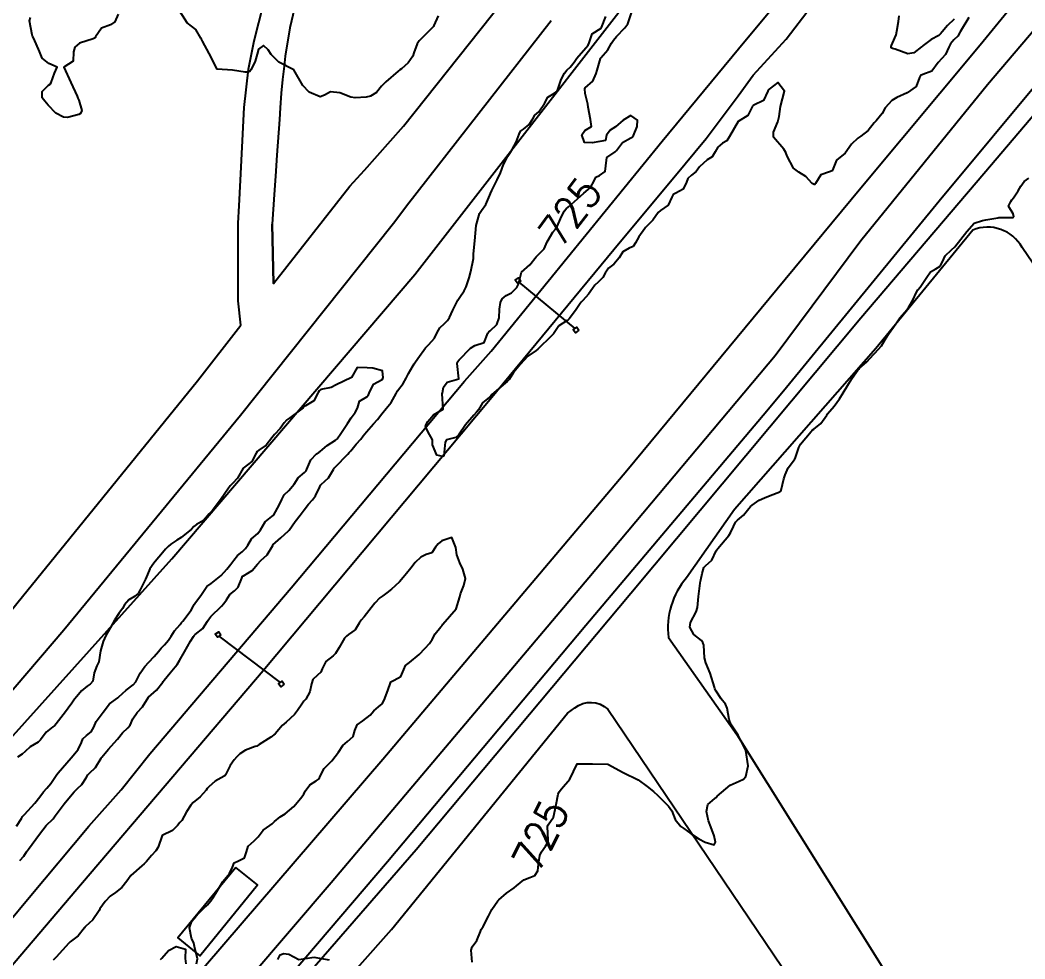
# Model space of a CAD drawing. Header units: metres. Extents: x 307586 to 320046, y 7427249 to 7434250.
# Drawn here: x 313435.3 to 313566.3, y 7432502.9 to 7432625.3 of the extents above; entities that cross this region are included whole.
import ezdxf
from ezdxf.enums import TextEntityAlignment as Align

# ---------------------------------------------------------------- set-up
doc = ezdxf.new("R2010")
doc.units = ezdxf.units.M
doc.header["$MEASUREMENT"] = 0
for name, color, linetype in [('Cotas', 45, 'Continuous'), ('Curvas de Nivel 1m', 11, 'Continuous'), ('Curvas de Nivel 5m', 15, 'Continuous'), ('Divisa', 42, 'FENCELINE2'), ('Edificações', 30, 'Continuous'), ('Linha Férrea', 20, 'Continuous'), ('Linha Férrea em construção', 201, 'Continuous'), ('Portico', 45, 'Continuous'), ('Vias Primárias', 230, 'Continuous'), ('Vias Secundárias', 230, 'Continuous')]:
    doc.layers.add(name, color=color, linetype=linetype)
doc.styles.add('Style-STANDARD', font='STANDARD.shx')
doc.linetypes.add('FENCELINE2', pattern='A,0.25,-0.1,[132,ltypeshp.shx,S=0.1,R=0,X=-0.1,Y=0],-0.1,1', length=1.45)

msp = doc.modelspace()

# ---------------------------------------------------------------- linework, layer by layer
at = {"layer": 'Curvas de Nivel 1m', "flags": 128}
for points, elevation in [([(313489.8, 7432625.8), (313489.24, 7432624.54), (313489.16, 7432624.43), (313489.05, 7432624.32), (313487.29, 7432622.57), (313487.03, 7432622.17), (313486.6, 7432620.99), (313486.46, 7432620.58), (313485.88, 7432619.7), (313484.99, 7432618.92), (313484.8, 7432618.78), (313484.58, 7432618.6), (313482.97, 7432617.21), (313482.66, 7432616.93), (313482.41, 7432616.63), (313481.74, 7432615.84), (313480.94, 7432615.36), (313480.38, 7432615.2), (313478.94, 7432615.11), (313478.38, 7432615.23), (313476.95, 7432615.77), (313475.73, 7432615.93), (313474.94, 7432615.47), (313474.4, 7432615.26), (313472.95, 7432615.89), (313472.15, 7432616.75), (313470.98, 7432618.76), (313469, 7432619.78), (313468.01, 7432620.8), (313467.61, 7432621.4), (313467.02, 7432621.94), (313466.37, 7432621.47), (313466.19, 7432620.82), (313465.91, 7432619.91), (313465.41, 7432618.83), (313465.23, 7432618.58), (313464.98, 7432618.47), (313464.6, 7432618.46), (313462.98, 7432618.73), (313460.98, 7432618.88), (313459.92, 7432620.89), (313459.03, 7432622.52), (313458.9, 7432622.77), (313458.84, 7432622.9), (313458.17, 7432624.04), (313457.05, 7432624.93), (313455.75, 7432626.94)], 724), ([(313435.22, 7432515.7), (313435.75, 7432516.28), (313436.11, 7432516.81), (313436.36, 7432517.16), (313437.78, 7432519.14), (313438.65, 7432520.28), (313439.56, 7432521.12), (313439.67, 7432521.26), (313439.82, 7432521.51), (313441, 7432523.1), (313441.84, 7432524.08), (313442.29, 7432524.64), (313442.76, 7432525.08), (313443.32, 7432525.62), (313443.87, 7432526.48), (313444.09, 7432526.85), (313444.32, 7432527.07), (313445.11, 7432527.84), (313445.83, 7432529.05), (313445.85, 7432529.1), (313445.9, 7432529.17), (313446.77, 7432530.19), (313447.54, 7432531.03), (313447.94, 7432531.5), (313448.62, 7432532.34), (313449.32, 7432533.01), (313449.6, 7432533.36), (313449.96, 7432534.18), (313450.52, 7432534.99), (313451.24, 7432535.73), (313452, 7432536.97), (313453.06, 7432537.91), (313453.86, 7432538.95), (313453.93, 7432539.05), (313454.03, 7432539.2), (313454.81, 7432540.18), (313455.48, 7432540.94), (313455.73, 7432541.26), (313456.06, 7432541.79), (313456.7, 7432542.92), (313457.49, 7432544.31), (313457.89, 7432544.9), (313457.98, 7432545.02), (313458.1, 7432545.14), (313459.07, 7432545.93), (313459.71, 7432546.88), (313459.86, 7432547.15), (313460.13, 7432547.52), (313461.51, 7432548.86), (313461.82, 7432549.19), (313462.16, 7432549.7), (313462.62, 7432550.39), (313463.22, 7432550.84), (313463.69, 7432551.32), (313464.19, 7432552.52), (313464.27, 7432552.75), (313464.39, 7432552.83), (313465.52, 7432553.5), (313466.21, 7432554.31), (313466.66, 7432554.8), (313467.46, 7432555.55), (313468.2, 7432556.78), (313468.24, 7432556.85), (313469.28, 7432557.75), (313470.26, 7432558.67), (313470.33, 7432558.76), (313471.15, 7432559.88), (313471.79, 7432560.74), (313472.3, 7432561.4), (313472.89, 7432562.14), (313473.38, 7432562.72), (313473.77, 7432563.26), (313474.33, 7432564.43), (313474.43, 7432564.61), (313474.54, 7432564.71), (313475.47, 7432565.58), (313476.13, 7432566.69), (313476.23, 7432566.83), (313476.37, 7432566.98), (313477.99, 7432568.67), (313478.18, 7432568.87), (313478.39, 7432569.11), (313479.1, 7432569.96), (313479.69, 7432570.65), (313480.01, 7432571.05), (313480.42, 7432571.59), (313481.37, 7432572.63), (313481.88, 7432573.19), (313482.45, 7432573.94), (313483, 7432574.61), (313483.66, 7432575.41), (313484.29, 7432576.59), (313484.49, 7432576.92), (313485.21, 7432577.87), (313485.59, 7432578.58), (313485.91, 7432579.18), (313486.53, 7432580.23), (313486.66, 7432580.44), (313486.75, 7432580.57), (313487.11, 7432581.14), (313488.15, 7432582.55), (313488.56, 7432582.98), (313489.31, 7432583.78), (313489.67, 7432584.53), (313489.98, 7432585.13), (313490.59, 7432585.73), (313491.01, 7432586.1), (313491.25, 7432586.51), (313491.7, 7432587.43), (313492.23, 7432588.5), (313492.36, 7432588.77), (313492.63, 7432589.13), (313493.19, 7432589.95), (313493.43, 7432590.49), (313493.83, 7432591.65), (313494.05, 7432592.48), (313494.38, 7432594.17), (313494.4, 7432594.47), (313494.4, 7432594.77), (313494.58, 7432596.47), (313494.74, 7432598.47), (313495.18, 7432600.05), (313495.44, 7432600.46), (313496.01, 7432601.23), (313496.52, 7432602.45), (313496.6, 7432602.64), (313496.8, 7432603.05), (313497.47, 7432604.44), (313497.92, 7432605.34), (313498.32, 7432606.43), (313498.85, 7432607.52), (313499.22, 7432608.06), (313499.43, 7432608.41), (313499.94, 7432609.35), (313500.35, 7432610.41), (313500.51, 7432610.79), (313500.9, 7432611.06), (313501.64, 7432611.66), (313502.13, 7432612.39), (313502.41, 7432612.89), (313502.92, 7432613.31), (313503.66, 7432614.37), (313504.09, 7432615.22), (313504.95, 7432615.74), (313505.3, 7432616), (313505.43, 7432616.35), (313505.81, 7432617.51), (313506.28, 7432618.34), (313506.57, 7432618.75), (313506.99, 7432619.13), (313507.53, 7432619.8), (313507.89, 7432620.32), (313509.03, 7432621.63), (313509.34, 7432621.99), (313509.46, 7432622.3), (313509.85, 7432623.49), (313511.05, 7432624.23), (313511.08, 7432624.25), (313511.1, 7432624.28), (313511.63, 7432625.72)], 724), ([(313448.06, 7432626.05), (313447.6, 7432625.04), (313447.05, 7432624.65), (313445.88, 7432624.22), (313445.11, 7432623.07), (313445.09, 7432623.01), (313445.03, 7432622.95), (313444.79, 7432622.83), (313443.02, 7432622.26), (313442.38, 7432621.75), (313442.22, 7432621.11), (313442.19, 7432619.92), (313440.98, 7432619.12), (313441.89, 7432617.11), (313442.71, 7432615.33), (313442.81, 7432615.1), (313442.93, 7432614.83), (313443.3, 7432613.48), (313443.13, 7432613.1), (313442.91, 7432612.94), (313441.44, 7432612.58), (313440.91, 7432612.62), (313439.91, 7432613.13), (313438.92, 7432614.19), (313438.48, 7432614.7), (313438.14, 7432615.15), (313438.14, 7432615.96), (313438.96, 7432616.77), (313439.17, 7432616.93), (313439.3, 7432617.14), (313439.76, 7432618.35), (313440.08, 7432619.13), (313438.99, 7432619.62), (313438.15, 7432620.3), (313437.78, 7432621.16), (313437.03, 7432622.86), (313436.88, 7432623.17), (313436.84, 7432623.36), (313436.5, 7432625.18), (313436.61, 7432625.62)], 724), ([(313557.08, 7432625.4), (313556.23, 7432624.58), (313555.52, 7432623.75), (313555.32, 7432623.49), (313555.06, 7432623.27), (313554.07, 7432622.74), (313553.04, 7432621.94), (313552.95, 7432621.87), (313552.84, 7432621.78), (313551.82, 7432621), (313551.02, 7432620.88), (313549.39, 7432621.46), (313549.03, 7432621.58), (313548.88, 7432621.67), (313548.87, 7432621.82), (313548.91, 7432621.95), (313549.04, 7432622.26), (313549.51, 7432623.36), (313549.62, 7432623.81), (313549.82, 7432625.07), (313549.89, 7432625.81)], 726), ([(313434.81, 7432520.17), (313435.43, 7432521.17), (313435.56, 7432521.42), (313435.82, 7432521.7), (313437.17, 7432523.15), (313437.84, 7432524.01), (313438.33, 7432524.65), (313438.74, 7432525.13), (313439.25, 7432525.74), (313439.88, 7432526.66), (313440.07, 7432526.93), (313440.23, 7432527.11), (313441.9, 7432529.09), (313442.83, 7432530.17), (313443.25, 7432531.08), (313443.45, 7432531.57), (313443.94, 7432531.99), (313444.53, 7432532.48), (313444.87, 7432533.06), (313445.18, 7432533.84), (313445.97, 7432534.87), (313446.11, 7432535.05), (313446.9, 7432536.13), (313448, 7432536.89), (313448.07, 7432536.95), (313448.13, 7432537.02), (313449.1, 7432537.92), (313450.02, 7432538.61), (313450.34, 7432539), (313450.93, 7432540.1), (313451.53, 7432540.98), (313452.06, 7432541.57), (313452.75, 7432542.28), (313453.33, 7432542.96), (313453.65, 7432543.38), (313454.08, 7432543.81), (313454.6, 7432544.43), (313454.94, 7432544.94), (313455.41, 7432545.63), (313456.12, 7432546.45), (313456.33, 7432546.71), (313456.5, 7432546.92), (313457.56, 7432548.33), (313457.89, 7432548.9), (313457.97, 7432549.07), (313458.15, 7432549.33), (313458.83, 7432550.23), (313459.27, 7432550.89), (313459.63, 7432551.43), (313460.18, 7432551.82), (313461.48, 7432552.86), (313462.2, 7432553.7), (313462.73, 7432554.32), (313463.15, 7432554.84), (313463.6, 7432555.45), (313464.23, 7432555.95), (313464.67, 7432556.39), (313464.94, 7432556.82), (313465.44, 7432557.63), (313466.26, 7432558.33), (313466.62, 7432558.8), (313467.24, 7432559.84), (313468.29, 7432560.71), (313468.33, 7432560.74), (313468.35, 7432560.78), (313469.04, 7432562.03), (313469.41, 7432562.77), (313469.71, 7432563.38), (313470.32, 7432563.93), (313470.99, 7432564.75), (313471.51, 7432565.58), (313472.36, 7432566.28), (313472.58, 7432566.51), (313472.67, 7432566.73), (313473.17, 7432567.92), (313473.93, 7432568.71), (313474.2, 7432568.9), (313474.39, 7432569.04), (313475.31, 7432569.79), (313476.41, 7432570.49), (313476.52, 7432570.58), (313476.61, 7432570.69), (313477.1, 7432571.36), (313477.94, 7432572.67), (313478.44, 7432573.4), (313478.98, 7432574.12), (313479.27, 7432574.65), (313479.52, 7432575.6), (313480.48, 7432576.16), (313480.7, 7432576.42), (313480.78, 7432576.64), (313481.33, 7432577.8), (313482.5, 7432578.4), (313482.62, 7432578.62), (313482.52, 7432579.54), (313481.27, 7432579.88), (313480.52, 7432579.95), (313479.21, 7432579.96), (313478.5, 7432578.66), (313476.49, 7432577.71), (313475.81, 7432577.37), (313474.49, 7432577.12), (313474.26, 7432576.94), (313474.15, 7432576.71), (313473.56, 7432575.62), (313472.46, 7432574.97), (313472.32, 7432574.87), (313472.16, 7432574.73), (313470.44, 7432573.41), (313470.06, 7432573.14), (313469.69, 7432572.77), (313469.18, 7432572.01), (313468.42, 7432571.25), (313468.07, 7432570.79), (313467.36, 7432569.83), (313466.39, 7432569.21), (313466.16, 7432569.04), (313466.05, 7432568.81), (313465.46, 7432567.73), (313464.36, 7432566.83), (313463.62, 7432565.56), (313462.97, 7432564.84), (313462.64, 7432564.54), (313462.33, 7432564.13), (313461.5, 7432562.86), (313460.3, 7432561.27), (313460.11, 7432561.07), (313459.93, 7432560.88), (313459.16, 7432560.01), (313458.27, 7432559.5), (313457.92, 7432559.26), (313457.6, 7432558.91), (313456.25, 7432557.8), (313455.71, 7432557.48), (313454.92, 7432556.94), (313454.57, 7432556.62), (313454.23, 7432556.28), (313453.61, 7432555.56), (313453.09, 7432554.96), (313452.69, 7432554.48), (313452.2, 7432553.71), (313451.87, 7432552.97), (313451.6, 7432552.39), (313450.91, 7432550.99), (313450.64, 7432550.52), (313450.16, 7432550.12), (313449.46, 7432549.7), (313448.88, 7432549.01), (313448.61, 7432548.55), (313448.13, 7432547.89), (313447.58, 7432547.03), (313447.07, 7432546.07), (313446.45, 7432545.04), (313446.08, 7432544.23), (313445.81, 7432543.32), (313445.76, 7432543.05), (313445.51, 7432541.61), (313445.26, 7432541.06), (313444.92, 7432540.18), (313444.73, 7432539.06), (313444.4, 7432538.68), (313444.02, 7432538.44), (313443.25, 7432537.83), (313442.65, 7432537.08), (313442.36, 7432536.72), (313441.99, 7432536.22), (313441.53, 7432535.55), (313441.2, 7432535.1), (313439.96, 7432533.53), (313439.77, 7432533.3), (313439.54, 7432533.12), (313438.65, 7432532.43), (313437.94, 7432531.44), (313437.63, 7432531.14), (313436.58, 7432530.5), (313435.91, 7432529.9), (313435.52, 7432529.56), (313434.92, 7432529.18)], 723), ([(313458.26, 7432502.22), (313458.4, 7432502.89), (313458.02, 7432504.48), (313457.9, 7432504.9), (313457.62, 7432505.57), (313457.36, 7432506.9), (313457.65, 7432507.79), (313458.16, 7432508.39), (313458.63, 7432508.89), (313459.15, 7432509.41), (313459.68, 7432509.91), (313460.13, 7432510.43), (313460.42, 7432510.87), (313461.51, 7432512.65), (313461.64, 7432512.85), (313461.71, 7432512.94), (313462.56, 7432514.01), (313462.94, 7432514.84), (313463.18, 7432515.4), (313463.75, 7432515.66), (313464.52, 7432516.06), (313464.78, 7432516.82), (313465, 7432517.58), (313465.78, 7432518.27), (313466.32, 7432518.8), (313466.94, 7432519.65), (313467.81, 7432520.28), (313468.12, 7432520.47), (313468.44, 7432520.77), (313469.18, 7432521.4), (313469.82, 7432521.8), (313470.94, 7432522.74), (313471.84, 7432523.78), (313472.25, 7432524.33), (313472.45, 7432524.72), (313473.03, 7432525.55), (313473.87, 7432526.09), (313474.25, 7432526.34), (313474.41, 7432526.7), (313474.91, 7432527.68), (313475.9, 7432528.69), (313476.77, 7432529.83), (313477.35, 7432530.67), (313477.94, 7432531.21), (313478.71, 7432531.88), (313478.92, 7432532.65), (313479.21, 7432533.39), (313479.97, 7432533.9), (313480.92, 7432534.63), (313481.4, 7432535.2), (313481.99, 7432535.72), (313482.46, 7432536.14), (313482.73, 7432536.6), (313483.11, 7432537.5), (313483.46, 7432538.6), (313483.63, 7432538.99), (313484.03, 7432539.19), (313484.93, 7432539.69), (313485.32, 7432540.58), (313485.53, 7432541.11), (313486.06, 7432541.53), (313487.32, 7432542.55), (313488.08, 7432543.36), (313488.64, 7432543.98), (313488.99, 7432544.53), (313489.4, 7432545.23), (313490.12, 7432546.15), (313490.29, 7432546.35), (313490.41, 7432546.52), (313492.14, 7432548.49), (313492.59, 7432550.06), (313492.71, 7432550.48), (313493.12, 7432551.55), (313493.35, 7432552.48), (313493.01, 7432553.67), (313492.62, 7432554.49), (313492.23, 7432555.54), (313492.08, 7432556.49), (313491.55, 7432557.8), (313490.25, 7432557.36), (313489.77, 7432557), (313489.42, 7432556.53), (313488.95, 7432555.82), (313488.23, 7432555.59), (313487.51, 7432555.26), (313486.79, 7432554.56), (313486.21, 7432553.82), (313485.66, 7432553.12), (313485.22, 7432552.58), (313484.73, 7432552.04), (313484.18, 7432551.52), (313483.68, 7432551.09), (313483.08, 7432550.6), (313482.57, 7432550.21), (313482.16, 7432549.94), (313481.51, 7432549.26), (313481.05, 7432548.63), (313480.13, 7432547.47), (313479.73, 7432547.04), (313479.48, 7432546.65), (313478.97, 7432545.79), (313478.1, 7432545.16), (313477.81, 7432544.95), (313477.55, 7432544.67), (313476.87, 7432543.47), (313476.39, 7432542.69), (313476.07, 7432542.38), (313475.14, 7432541.62), (313474.66, 7432540.7), (313474.48, 7432540.27), (313474.04, 7432539.87), (313473.45, 7432539.3), (313473.27, 7432538.72), (313473.06, 7432537.67), (313472.51, 7432536.72), (313472.28, 7432536.45), (313471.99, 7432536.07), (313471.45, 7432535.27), (313471.03, 7432534.74), (313469.96, 7432533.75), (313469.44, 7432533.29), (313469, 7432532.77), (313468.51, 7432532.21), (313467.94, 7432531.78), (313466.43, 7432530.8), (313466.12, 7432530.61), (313465.93, 7432530.54), (313464.64, 7432530.1), (313463.91, 7432529.61), (313463.52, 7432529.22), (313463.17, 7432528.84), (313462.67, 7432528.07), (313462.06, 7432526.85), (313461.98, 7432526.75), (313461.88, 7432526.68), (313460.72, 7432526.02), (313459.86, 7432525.32), (313459.66, 7432525.08), (313459.51, 7432524.88), (313458.73, 7432524.01), (313457.84, 7432523.26), (313457.51, 7432522.9), (313456.97, 7432522.06), (313456.34, 7432520.92), (313456.1, 7432520.63), (313455.8, 7432520.27), (313455.13, 7432519.6), (313453.78, 7432518.95), (313453.28, 7432517.44), (313452.96, 7432516.96), (313452.38, 7432516.34), (313451.74, 7432515.58), (313451.45, 7432515.26), (313451.14, 7432514.98), (313449.72, 7432513.73), (313449.4, 7432513.32), (313449.2, 7432513.01), (313448.53, 7432512.18), (313447.7, 7432511.52), (313447.02, 7432511.03), (313446.37, 7432510.35), (313445.67, 7432509.38), (313445.55, 7432509.16), (313445.5, 7432509.05), (313444.76, 7432507.95), (313443.78, 7432507.07), (313443.71, 7432507), (313443.64, 7432506.9), (313442.83, 7432505.87), (313441.79, 7432505.09), (313441.69, 7432505.01), (313441.61, 7432504.91), (313439.95, 7432503.11), (313439.59, 7432502.72)], 724), ([(313453.59, 7432502.81), (313453.67, 7432502.87), (313453.74, 7432502.95), (313454.6, 7432503.95), (313455.61, 7432504.5), (313456.81, 7432504.12), (313456.8, 7432502.91), (313456.89, 7432502.22)], 724), ([(313475.59, 7432502.69), (313473.6, 7432503.04), (313473.29, 7432503.02), (313471.59, 7432502.73), (313470.29, 7432503.44), (313469.6, 7432503.51), (313469.07, 7432503.29), (313468.81, 7432502.77)], 724)]:
    msp.add_lwpolyline(points, dxfattribs=dict(at, elevation=elevation))
at = {"layer": 'Curvas de Nivel 5m', "elevation": 725, "flags": 128}
for points in [[(313558.99, 7432625.61), (313557.88, 7432623.72), (313557.58, 7432623.19), (313557.05, 7432622.71), (313556.61, 7432622.17), (313556.37, 7432621.74), (313555.96, 7432620.8), (313555.01, 7432619.75), (313554.15, 7432618.61), (313552.99, 7432618.18), (313552.71, 7432618.06), (313552.57, 7432617.78), (313552.14, 7432616.62), (313550.96, 7432615.8), (313549.61, 7432615.16), (313548.95, 7432614.78), (313548.07, 7432613.83), (313547.68, 7432613.09), (313546.92, 7432612.14), (313546.76, 7432612.01), (313546.64, 7432611.85), (313545.88, 7432610.88), (313544.9, 7432610.13), (313544.51, 7432609.88), (313543.67, 7432609.1), (313542.86, 7432607.9), (313541.75, 7432607.01), (313541.3, 7432605.92), (313541.15, 7432605.61), (313540.84, 7432605.49), (313539.69, 7432605.08), (313538.98, 7432603.94), (313538.92, 7432603.84), (313538.82, 7432603.82), (313538.58, 7432603.94), (313537.74, 7432604.86), (313536.84, 7432605.43), (313536.12, 7432605.98), (313535.31, 7432607.54), (313535.14, 7432607.99), (313534.87, 7432608.42), (313533.51, 7432610.01), (313533.53, 7432610.64), (313534.08, 7432612), (313534.24, 7432612.69), (313534.42, 7432614), (313534.96, 7432615.99), (313534.09, 7432617.12), (313532.97, 7432616.28), (313532.84, 7432616.14), (313532.79, 7432616.02), (313532.21, 7432614.77), (313530.94, 7432614.18), (313530.85, 7432614.14), (313530.78, 7432614.04), (313530.16, 7432612.81), (313528.91, 7432612.06), (313527.76, 7432610.08), (313527.44, 7432609.52), (313526.88, 7432609.2), (313526.26, 7432608.71), (313525.9, 7432608.1), (313525.54, 7432607.42), (313524.85, 7432607.05), (313523.87, 7432606.12), (313523.44, 7432605.52), (313522.83, 7432605.06), (313522.35, 7432604.62), (313522.16, 7432604.15), (313521.74, 7432603.22), (313520.8, 7432602.71), (313520.44, 7432602.52), (313520.27, 7432602.17), (313519.8, 7432601.15), (313518.78, 7432600.45), (313518.48, 7432600.18), (313517.78, 7432599.17), (313516.84, 7432598.21), (313516.74, 7432598.11), (313515.94, 7432597.01), (313515.52, 7432596.22), (313515.2, 7432595.74), (313514.71, 7432595.51), (313513.88, 7432595.07), (313513.37, 7432594.25), (313512.68, 7432593.45), (313512, 7432592.94), (313511.56, 7432592.27), (313511.25, 7432591.7), (313510.66, 7432591.08), (313510.22, 7432590.72), (313509.9, 7432590.29), (313509.38, 7432589.55), (313508.63, 7432588.69), (313508.43, 7432588.5), (313508.31, 7432588.3), (313507.71, 7432587.41), (313506.88, 7432586.33), (313506.75, 7432586.18), (313506.6, 7432586.09), (313505.54, 7432585.39), (313504.81, 7432584.35), (313504.71, 7432584.21), (313504.57, 7432584.08), (313502.79, 7432582.38), (313502.55, 7432582.2), (313501.48, 7432581.45), (313500.53, 7432580.4), (313499.6, 7432579.33), (313499.03, 7432578.41), (313498.77, 7432578.14), (313498.5, 7432577.91), (313496.79, 7432576.45), (313496.64, 7432576.29), (313496.48, 7432576.12), (313495.57, 7432575.35), (313495.04, 7432574.46), (313494.78, 7432574.13), (313494.45, 7432573.77), (313493.37, 7432572.49), (313492.42, 7432571.17), (313492.07, 7432570.85), (313490.88, 7432570.52), (313490.71, 7432570.22), (313490.53, 7432568.52), (313490.49, 7432568.41), (313490.38, 7432568.36), (313489.62, 7432568.53), (313489.03, 7432569.9), (313489.05, 7432570.53), (313488.42, 7432571.62), (313488.15, 7432572.26), (313488.23, 7432572.54), (313488.44, 7432572.92), (313489.18, 7432573.8), (313490.45, 7432574.52), (313490.32, 7432576.52), (313490.33, 7432576.67), (313490.49, 7432577.39), (313490.95, 7432578.06), (313492.5, 7432578.5), (313492.26, 7432580.5), (313492.32, 7432580.72), (313492.54, 7432580.99), (313494.02, 7432582.48), (313494.56, 7432582.86), (313495.79, 7432583.23), (313496.28, 7432584.45), (313496.41, 7432584.62), (313496.58, 7432584.75), (313497.45, 7432585.58), (313497.75, 7432586.43), (313497.77, 7432587.58), (313497.92, 7432588.43), (313498.14, 7432588.92), (313498.64, 7432589.37), (313499.34, 7432589.72), (313500.03, 7432590.41), (313500.24, 7432590.83), (313500.67, 7432592.4), (313501.72, 7432593.35), (313502.56, 7432594.38), (313502.62, 7432594.46), (313502.69, 7432594.52), (313503.62, 7432595.46), (313503.99, 7432596.36), (313504.74, 7432597.62), (313505.1, 7432597.99), (313505.3, 7432598.34), (313505.72, 7432599.37), (313506.23, 7432600.34), (313506.47, 7432600.64), (313506.78, 7432600.9), (313508.35, 7432602.31), (313508.8, 7432602.68), (313509.66, 7432603.44), (313510.11, 7432604.29), (313510.33, 7432604.77), (313510.82, 7432604.99), (313511.57, 7432605.53), (313511.63, 7432606.27), (313511.78, 7432607.35), (313512.86, 7432608.1), (313513.04, 7432608.26), (313513.81, 7432609.31), (313514.89, 7432609.93), (313515.1, 7432610.02), (313515.26, 7432610.23), (313515.75, 7432611.38), (313515.77, 7432612.22), (313514.92, 7432612.84), (313513.93, 7432612.24), (313512.9, 7432611.36), (313512.23, 7432610.93), (313511.73, 7432610.27), (313511.59, 7432609.57), (313510.88, 7432609.45), (313509.89, 7432609.28), (313508.88, 7432609.3), (313508.53, 7432610.31), (313508.9, 7432610.88), (313509.78, 7432611.41), (313509.64, 7432612.29), (313509.33, 7432613.9), (313509.31, 7432614.3), (313508.95, 7432615.71), (313508.9, 7432616.3), (313508.96, 7432616.44), (313509.97, 7432617.29), (313510.37, 7432618.29), (313510.52, 7432618.75), (313510.96, 7432620.28), (313510.98, 7432620.32), (313511.01, 7432620.36), (313511.93, 7432621.37), (313512.41, 7432622.27), (313512.65, 7432622.65), (313513.04, 7432623.11), (313514.12, 7432624.24), (313514.5, 7432624.8), (313515, 7432626.23)], [(313494.22, 7432502.46), (313494.09, 7432503.99), (313494.23, 7432504.46), (313494.81, 7432505.28), (313495.31, 7432506.45), (313495.41, 7432506.69), (313495.65, 7432507.09), (313496.34, 7432508.44), (313496.79, 7432509.32), (313497.55, 7432510.42), (313497.69, 7432510.58), (313498.68, 7432511.44), (313499.71, 7432512.15), (313500.02, 7432512.4), (313500.94, 7432513.17), (313501.73, 7432513.47), (313502.37, 7432513.73), (313502.79, 7432514.36), (313502.89, 7432515.22), (313503.06, 7432516.36), (313503.28, 7432516.84), (313503.78, 7432517.56), (313504.1, 7432518.03), (313504.15, 7432518.35), (313504.04, 7432520.12), (313504.13, 7432520.35), (313504.81, 7432521.35), (313505.06, 7432522.34), (313505.17, 7432523.01), (313505.43, 7432524.33), (313505.55, 7432524.65), (313505.87, 7432525.04), (313506.97, 7432526.31), (313507.9, 7432528.3), (313509.9, 7432528.28), (313511.9, 7432528.25), (313513.89, 7432527.17), (313515.88, 7432526.21), (313517.04, 7432525.36), (313517.87, 7432524.7), (313518.42, 7432524.17), (313519.84, 7432522.8), (313520.25, 7432522.15), (313520.69, 7432521.02), (313521.45, 7432520.14), (313521.81, 7432519.87), (313522.76, 7432519.16), (313523.79, 7432518.53), (313524.61, 7432518.1), (313525.78, 7432517.76), (313525.95, 7432518.09), (313525.8, 7432518.91), (313525.33, 7432520.09), (313525.05, 7432520.87), (313524.79, 7432522.1), (313524.96, 7432522.99), (313525.86, 7432523.78), (313526.03, 7432523.92), (313526.18, 7432524.09), (313527.88, 7432525.5), (313528.24, 7432525.69), (313529.02, 7432526.05), (313529.62, 7432526.31), (313529.89, 7432526.63), (313530.2, 7432528.04), (313529.93, 7432530.04), (313528.9, 7432532.05), (313527.97, 7432533.47), (313527.72, 7432534.06), (313527.46, 7432535.54), (313527.24, 7432536.07), (313526.71, 7432536.78), (313526.02, 7432537.79), (313525.88, 7432538.09), (313525.81, 7432538.31), (313525.27, 7432540.1), (313524.71, 7432541.46), (313524.51, 7432542.11), (313524.43, 7432543.77), (313524.32, 7432544.11), (313524.11, 7432544.37), (313523.14, 7432545.15), (313522.61, 7432546.13), (313522.7, 7432546.71), (313523.43, 7432548.12), (313523.6, 7432548.67), (313523.74, 7432550.12), (313523.94, 7432551.86), (313523.99, 7432552.11), (313524.03, 7432552.28), (313524.21, 7432553.12), (313524.44, 7432553.89), (313524.65, 7432554.11), (313525.46, 7432554.87), (313526.06, 7432556.09), (313526.12, 7432556.21), (313526.25, 7432556.37), (313527.71, 7432558.07), (313527.93, 7432558.41), (313528.28, 7432559.23), (313528.56, 7432559.79), (313528.83, 7432560.05), (313529.61, 7432560.74), (313530.31, 7432561.6), (313530.5, 7432561.85), (313530.72, 7432562.04), (313531.67, 7432562.68), (313532.33, 7432562.99), (313533.07, 7432563.27), (313534.34, 7432563.78), (313534.46, 7432563.87), (313534.52, 7432563.99), (313534.88, 7432565.46), (313535.03, 7432565.98), (313535.45, 7432566.9), (313536.27, 7432567.97), (313536.32, 7432568.04), (313536.39, 7432568.23), (313536.81, 7432569.56), (313537.04, 7432569.96), (313538.43, 7432571.64), (313538.58, 7432571.79), (313538.78, 7432571.94), (313539.7, 7432572.67), (313540.46, 7432573.77), (313540.52, 7432573.86), (313540.58, 7432573.92), (313541.45, 7432574.93), (313542.12, 7432575.9), (313542.27, 7432576.12), (313542.49, 7432576.47), (313543.33, 7432577.89), (313543.79, 7432578.6), (313544.53, 7432579.64), (313544.63, 7432579.77), (313544.73, 7432579.87), (313545.69, 7432580.71), (313546.55, 7432581.66), (313546.73, 7432581.85), (313547.6, 7432582.8), (313548.22, 7432583.83), (313548.59, 7432584.47), (313549.17, 7432585.24), (313549.56, 7432585.81), (313549.98, 7432586.44), (313550.62, 7432587.14), (313550.92, 7432587.5), (313551.11, 7432587.8), (313551.67, 7432588.76), (313552.17, 7432589.78), (313552.33, 7432590.11), (313552.66, 7432590.46), (313553.53, 7432591.77), (313553.99, 7432592.45), (313554.69, 7432592.82), (313555.26, 7432593.18), (313555.55, 7432593.74), (313555.9, 7432594.55), (313556.72, 7432595.3), (313557.17, 7432595.72), (313558.74, 7432597.7), (313559.68, 7432598.77), (313560.76, 7432599.14), (313561.23, 7432599.21), (313562.77, 7432599.5), (313562.92, 7432599.51), (313564.77, 7432599.54), (313564.84, 7432599.56), (313564.86, 7432599.63), (313564.78, 7432600.01), (313564.17, 7432601.02), (313564.46, 7432601.63), (313564.59, 7432601.84), (313564.8, 7432602.11), (313565.44, 7432603), (313565.78, 7432603.62), (313566.22, 7432604.22), (313566.83, 7432604.64)]]:
    msp.add_lwpolyline(points, dxfattribs=at)
at = {"layer": 'Divisa'}
msp.add_lwpolyline([(313405.65, 7432495.73), (313418.64, 7432510.59), (313425.1, 7432521.74), (313455.05, 7432555.03), (313486.75, 7432592.09), (313526.44, 7432643.16), (313561.64, 7432686.2), (313606.66, 7432740.52), (313613.22, 7432748.23), (313615.72, 7432750.98), (313620.71, 7432756.89), (313630.74, 7432768.34), (313647.42, 7432786.85), (313661.29, 7432802.92), (313674.57, 7432816.02), (313689.96, 7432829.77), (313723.71, 7432856.45), (313747.52, 7432870.88), (313775.84, 7432886.63), (313799.06, 7432896.66), (313819.29, 7432904.5), (313848.81, 7432912.94), (313876.24, 7432919.12)], dxfattribs=at)
at = {"layer": 'Edificações'}
msp.add_lwpolyline([(313463.4, 7432514.78), (313455.81, 7432505.6), (313458.72, 7432503.26), (313466.21, 7432512.53)], close=True, dxfattribs=at)
at = {"layer": 'Linha Férrea'}
for points in [[(313420.08, 7432485.51), (313443.38, 7432512.83), (313466.98, 7432540.46), (313496.55, 7432575.86), (313513.53, 7432596.36), (313520.53, 7432604.76), (313524.73, 7432609.81), (313528.9, 7432615.41), (313530.87, 7432618.07), (313535.15, 7432622.8), (313538.45, 7432627.04), (313544.85, 7432634.49), (313560.13, 7432653.6), (313577.68, 7432675.01), (313599.01, 7432700.96), (313620.47, 7432727.17), (313643.39, 7432754.71), (313658.26, 7432771.6), (313666.64, 7432780.27)], [(313422.86, 7432495.18), (313430.93, 7432504.26), (313436.42, 7432510.87), (313444.21, 7432520.18), (313448.43, 7432524.92), (313452.17, 7432529.6), (313470.63, 7432551.25), (313493.2, 7432578.19), (313496.7, 7432582.08), (313519.01, 7432609.49), (313528.95, 7432621.54), (313535.44, 7432629.33), (313542.8, 7432638.07), (313544.27, 7432639.91), (313557.26, 7432655.94), (313574.82, 7432677.35), (313596.15, 7432703.3), (313617.62, 7432729.53), (313640.58, 7432757.11), (313655.54, 7432774.11)], [(313159.55, 7432250.99), (313180.93, 7432265.46), (313200.14, 7432278.91), (313226.73, 7432297.17), (313255.26, 7432316.9), (313291.45, 7432342.73), (313314.18, 7432359.07), (313323.69, 7432366.58), (313342.43, 7432383.05), (313369.54, 7432407.75), (313382.18, 7432418.98), (313394.74, 7432429.79), (313406.43, 7432440.49), (313411.28, 7432445.19), (313420.25, 7432455.02), (313442.08, 7432481.4), (313457.05, 7432499.23), (313482.57, 7432528.9), (313514.37, 7432566.53), (313535.05, 7432591.5)]]:
    msp.add_lwpolyline(points, dxfattribs=at)
at = {"layer": 'Linha Férrea em construção'}
for points in [[(313544.9, 7432603.38), (313560.47, 7432622.05), (313577.69, 7432643.12), (313605.73, 7432677.05), (313638.72, 7432717.17), (313659.26, 7432742.11), (313674.84, 7432759.72), (313687.86, 7432772.92), (313695, 7432779.69), (313704.34, 7432788.5), (313714.23, 7432796.92), (313726.52, 7432806.64), (313738.42, 7432815.43), (313751.81, 7432824.78), (313765.73, 7432833.02), (313784.8, 7432843.65)], [(313544.9, 7432596.51), (313561.44, 7432616.85), (313575.58, 7432633.56), (313588.86, 7432650.01), (313610.55, 7432675.59), (313635.15, 7432705.67), (313659.39, 7432735.15), (313666.73, 7432744.06), (313678.32, 7432756.9), (313690.67, 7432769.51), (313705.18, 7432783.25), (313715.77, 7432792.34), (313726.48, 7432800.77), (313736.94, 7432809.11), (313747.27, 7432815.9), (313760.01, 7432823.85), (313772.48, 7432831.41), (313787.11, 7432839.61)], [(313535.22, 7432577.42), (313555.14, 7432601.68), (313569.18, 7432618.58), (313585.62, 7432638.7), (313599.91, 7432655.86), (313609.67, 7432667.88), (313624.32, 7432685.38), (313639.08, 7432703.6), (313657.38, 7432725.96), (313684.75, 7432757.54), (313693.56, 7432766.36), (313704.46, 7432776.68), (313720.55, 7432791.04), (313732.75, 7432800.3), (313749.53, 7432812.17), (313761.76, 7432819.97), (313776.21, 7432828.87), (313789.04, 7432835.43)], [(313535.05, 7432591.5), (313544.9, 7432603.38)], [(313423.15, 7432450.96), (313443.5, 7432475.06), (313475.85, 7432512.81), (313509.43, 7432552.59), (313533.73, 7432581.55), (313544.9, 7432596.51)], [(313399.68, 7432434.31), (313407.16, 7432439.1), (313419.47, 7432448.1), (313428.2, 7432454.89), (313434.51, 7432460.14), (313442.47, 7432468.69), (313458.55, 7432486.74), (313483.19, 7432515.58), (313509.04, 7432546.38), (313532.63, 7432574.33), (313535.22, 7432577.42)]]:
    msp.add_lwpolyline(points, dxfattribs=at)
at = {"layer": 'Portico'}
for points in [[(313500.56, 7432591.28), (313500.12, 7432590.95), (313499.83, 7432591.34), (313500.28, 7432591.67)], [(313508.14, 7432584.82), (313507.69, 7432584.5), (313507.41, 7432584.89), (313507.86, 7432585.21)], [(313461.45, 7432545.13), (313461, 7432544.8), (313460.72, 7432545.19), (313461.16, 7432545.52)], [(313469.72, 7432538.68), (313469.27, 7432538.35), (313468.98, 7432538.74), (313469.43, 7432539.07)]]:
    msp.add_lwpolyline(points, close=True, dxfattribs=at)
for points in [[(313507.63, 7432585.05), (313500.34, 7432591.11)], [(313469.21, 7432538.9), (313461.22, 7432544.96)]]:
    msp.add_lwpolyline(points, dxfattribs=at)
at = {"layer": 'Vias Primárias'}
for points in [[(313468.32, 7432590.92), (313478.25, 7432603.6), (313480.18, 7432605.71), (313485.26, 7432611.42), (313506.85, 7432638.63), (313523.49, 7432659.6), (313535.63, 7432674.72), (313544.62, 7432685.36)], [(313468.32, 7432590.92), (313478.25, 7432603.6), (313480.18, 7432605.71), (313485.26, 7432611.42), (313506.85, 7432638.63), (313523.49, 7432659.6), (313535.63, 7432674.72), (313544.62, 7432685.36)], [(313544.9, 7432586.46), (313560.95, 7432605.25), (313572.28, 7432618.62)], [(313544.9, 7432586.46), (313560.95, 7432605.25), (313572.28, 7432618.62)], [(313455.44, 7432480.94), (313486.9, 7432517.14), (313514.92, 7432550.55), (313544.9, 7432586.46)], [(313455.44, 7432480.94), (313486.9, 7432517.14), (313514.92, 7432550.55), (313544.9, 7432586.46)]]:
    msp.add_lwpolyline(points, dxfattribs=at)
for points in [[(313369.02, 7432488.95, 0.026832), (313385.04, 7432496.25, 0.078824), (313418.05, 7432520.73), (313429.73, 7432532.68), (313440.98, 7432545.79), (313464.02, 7432573.77), (313483.77, 7432598.59), (313484.12, 7432599.01), (313485.66, 7432601.07), (313504.54, 7432625.21)], [(313369.02, 7432488.95, 0.026832), (313385.04, 7432496.25, 0.078824), (313418.05, 7432520.73), (313429.73, 7432532.68), (313440.98, 7432545.79), (313464.02, 7432573.77), (313483.77, 7432598.59), (313484.12, 7432599.01), (313485.66, 7432601.07), (313504.54, 7432625.21)], [(313381.81, 7432502.45, 0.064436), (313413.46, 7432525.24), (313424.36, 7432536.3), (313435.57, 7432550.11), (313458.39, 7432578.24), (313464.05, 7432585.47)], [(313381.81, 7432502.45, 0.064436), (313413.46, 7432525.24), (313424.36, 7432536.3), (313435.57, 7432550.11), (313458.39, 7432578.24), (313464.05, 7432585.47)]]:
    msp.add_lwpolyline(points, format="xyb", dxfattribs=at)
for points in [[(313528.74, 7432532.11), (313548.53, 7432500.54), (313559.83, 7432485.6, 0.035423), (313565, 7432478.39, 0.477109), (313572.69, 7432478.35), (313619.26, 7432508.93, 0.312102), (313622.21, 7432513.98), (313605.91, 7432537.1), (313587.72, 7432563.62), (313565.93, 7432595.62, 0.381997), (313559.5, 7432597.88), (313546.88, 7432582.46), (313528.43, 7432561.47), (313522.18, 7432552.54, 0.2147), (313519.82, 7432544.76)], [(313528.74, 7432532.11), (313548.53, 7432500.54), (313559.83, 7432485.6, 0.035423), (313565, 7432478.39, 0.477109), (313572.69, 7432478.35), (313619.26, 7432508.93, 0.312102), (313622.21, 7432513.98), (313605.91, 7432537.1), (313587.72, 7432563.62), (313565.93, 7432595.62, 0.381997), (313559.5, 7432597.88), (313546.88, 7432582.46), (313528.43, 7432561.47), (313522.18, 7432552.54, 0.2147), (313519.82, 7432544.76)], [(313506.66, 7432534.89), (313507.6, 7432535.59, -0.377991), (313511.91, 7432535.41), (313547.6, 7432482.63), (313555.58, 7432470.84, -0.462944), (313554.36, 7432466.47), (313537.39, 7432454.11), (313515.24, 7432439.08), (313502.56, 7432430.48), (313492.59, 7432423.19), (313486.12, 7432418.46), (313480.81, 7432414.58), (313479.44, 7432414.01, -0.317859), (313473.89, 7432415.28), (313468.69, 7432422.83), (313457.76, 7432438.59), (313444.39, 7432457.88, -0.409535), (313445.36, 7432463.52), (313471.32, 7432492.77), (313483.68, 7432506.7)], [(313506.66, 7432534.89), (313507.6, 7432535.59, -0.377991), (313511.91, 7432535.41), (313547.6, 7432482.63), (313555.58, 7432470.84, -0.462944), (313554.36, 7432466.47), (313537.39, 7432454.11), (313515.24, 7432439.08), (313502.56, 7432430.48), (313492.59, 7432423.19), (313486.12, 7432418.46), (313480.81, 7432414.58), (313479.44, 7432414.01, -0.317859), (313473.89, 7432415.28), (313468.69, 7432422.83), (313457.76, 7432438.59), (313444.39, 7432457.88, -0.409535), (313445.36, 7432463.52), (313471.32, 7432492.77), (313483.68, 7432506.7)]]:
    msp.add_lwpolyline(points, format="xyb", close=True, dxfattribs=at)
at = {"layer": 'Vias Secundárias'}
for points in [[(313513.02, 7432731.69), (313513.47, 7432732.41), (313507.06, 7432721.15), (313502.9, 7432714.61), (313499.89, 7432709.42), (313496.18, 7432703.5), (313492.32, 7432696.58), (313488.63, 7432690.13), (313484.16, 7432679.33), (313478.79, 7432661.56), (313475.62, 7432646.55), (313473.46, 7432637.12), (313470.43, 7432624.24), (313469.82, 7432620.58), (313469.68, 7432619.26), (313469.5, 7432617.51), (313469.32, 7432615.74), (313469.18, 7432613.81), (313469.08, 7432612.32), (313468.75, 7432607.67), (313468.56, 7432604.9), (313468.39, 7432602.52), (313468.12, 7432598.67)], [(313513.02, 7432731.69), (313513.47, 7432732.41), (313507.06, 7432721.15), (313502.9, 7432714.61), (313499.89, 7432709.42), (313496.18, 7432703.5), (313492.32, 7432696.58), (313488.63, 7432690.13), (313484.16, 7432679.33), (313478.79, 7432661.56), (313475.62, 7432646.55), (313473.46, 7432637.12), (313470.43, 7432624.24), (313469.82, 7432620.58), (313469.68, 7432619.26), (313469.5, 7432617.51), (313469.32, 7432615.74), (313469.18, 7432613.81), (313469.08, 7432612.32), (313468.75, 7432607.67), (313468.56, 7432604.9), (313468.39, 7432602.52), (313468.12, 7432598.67)], [(313464.05, 7432585.47), (313463.71, 7432588.68), (313463.7, 7432592.85), (313463.7, 7432596.63), (313463.7, 7432596.63), (313463.7, 7432597.67), (313463.7, 7432598.77), (313463.82, 7432601.07), (313463.99, 7432604.39), (313464.21, 7432608.68), (313464.48, 7432613.89), (313465.04, 7432618.88), (313465.79, 7432622.57), (313467.56, 7432629.62)], [(313464.05, 7432585.47), (313463.71, 7432588.68), (313463.7, 7432592.85), (313463.7, 7432596.63), (313463.7, 7432596.63), (313463.7, 7432597.67), (313463.7, 7432598.77), (313463.82, 7432601.07), (313463.99, 7432604.39), (313464.21, 7432608.68), (313464.48, 7432613.89), (313465.04, 7432618.88), (313465.79, 7432622.57), (313467.56, 7432629.62)]]:
    msp.add_lwpolyline(points, dxfattribs=at)
msp.add_lwpolyline([(313468.12, 7432598.67), (313468.32, 7432590.92)], close=True, dxfattribs=at)
msp.add_lwpolyline([(313468.12, 7432598.67), (313468.32, 7432590.92)], close=True, dxfattribs=at)

# ---------------------------------------------------------------- texts
at = {"layer": 'Cotas', "style": 'Style-STANDARD'}
for rotation, p in [(53.0058, (313506.99, 7432600.28, 725)), (63.9188, (313503.15, 7432518.98, 725))]:
    msp.add_text('725', height=4, rotation=rotation, dxfattribs=at).set_placement(p, align=Align.MIDDLE_CENTER)

doc.saveas('drawing.dxf')
